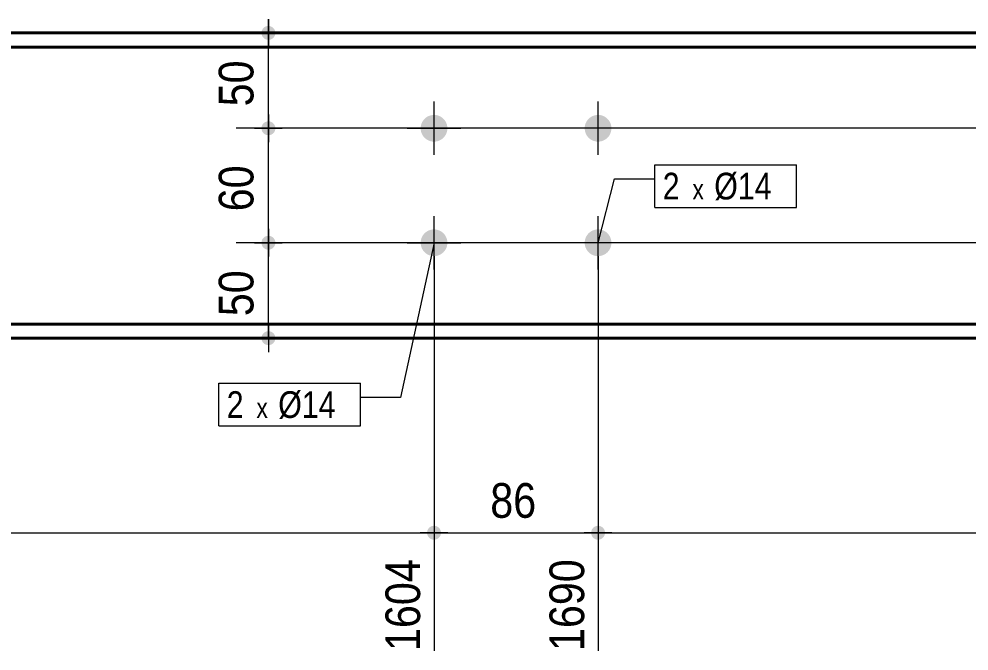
# Model space of a CAD drawing. Header units: millimetres. Extents: x 2 to 287, y 5 to 195.
# Drawn here: x 144.7 to 215.8, y 95.1 to 142.5 of the extents above; entities that cross this region are included whole.
import ezdxf

# ---------------------------------------------------------------- set-up
doc = ezdxf.new("R2010")
doc.units = ezdxf.units.MM
for name, color, linetype, lineweight in [('Boulon', 7, 'Continuous', 0), ('Cotation', 7, 'Continuous', 0), ('Désignation boulon', 3, 'Continuous', 0), ('Piece', 2, 'Continuous', 0)]:
    doc.layers.add(name, color=color, linetype=linetype, lineweight=lineweight)
doc.styles.add('ARIAL', font='ARIAL.TTF')
doc.styles.add('COMIC_SANS_MS', font='COMIC.TTF')

# ---------------------------------------------------------------- blocks, each defined once
blk = doc.blocks.new('*A3')
at = {"layer": 'Boulon'}
for points in [[(176.78, 134.263), (176.78, 134.239), (176.778, 134.214), (176.776, 134.19), (176.773, 134.165), (176.77, 134.141), (176.766, 134.117), (176.762, 134.093), (176.756, 134.069), (176.751, 134.045), (176.745, 134.021), (176.738, 133.998), (176.73, 133.974), (176.722, 133.951), (176.714, 133.928), (176.705, 133.905), (176.695, 133.883), (176.685, 133.86), (176.674, 133.838), (176.663, 133.817), (176.651, 133.795), (176.639, 133.774), (176.626, 133.753), (176.612, 133.732), (176.598, 133.712), (176.584, 133.692), (176.569, 133.673), (176.554, 133.654), (176.538, 133.635), (176.522, 133.616), (176.505, 133.598), (176.488, 133.581), (176.47, 133.564), (176.452, 133.547), (176.434, 133.531), (176.415, 133.515), (176.396, 133.5), (176.376, 133.485), (176.357, 133.47), (176.336, 133.456), (176.316, 133.443), (176.295, 133.43), (176.274, 133.418), (176.252, 133.406), (176.23, 133.395), (176.208, 133.384), (176.186, 133.374), (176.163, 133.364), (176.141, 133.355), (176.118, 133.346), (176.094, 133.338), (176.071, 133.331), (176.048, 133.324), (176.024, 133.318), (176, 133.312), (175.976, 133.307), (175.952, 133.303), (175.928, 133.299), (175.903, 133.295), (175.879, 133.293), (175.854, 133.291), (175.83, 133.289), (175.805, 133.288), (175.781, 133.288), (175.756, 133.288), (175.732, 133.289), (175.707, 133.291), (175.683, 133.293), (175.658, 133.295), (175.634, 133.299), (175.61, 133.303), (175.586, 133.307), (175.562, 133.312), (175.538, 133.318), (175.514, 133.324), (175.491, 133.331), (175.467, 133.338), (175.444, 133.346), (175.421, 133.355), (175.398, 133.364), (175.376, 133.374), (175.353, 133.384), (175.331, 133.395), (175.309, 133.406), (175.288, 133.418), (175.267, 133.43), (175.246, 133.443), (175.225, 133.456), (175.205, 133.47), (175.185, 133.485), (175.166, 133.5), (175.146, 133.515), (175.128, 133.531), (175.109, 133.547), (175.091, 133.564), (175.074, 133.581), (175.057, 133.598), (175.04, 133.616), (175.024, 133.635), (175.008, 133.654), (174.992, 133.673), (174.978, 133.692), (174.963, 133.712), (174.949, 133.732), (174.936, 133.753), (174.923, 133.774), (174.911, 133.795), (174.899, 133.817), (174.888, 133.838), (174.877, 133.86), (174.867, 133.883), (174.857, 133.905), (174.848, 133.928), (174.839, 133.951), (174.831, 133.974), (174.824, 133.998), (174.817, 134.021), (174.811, 134.045), (174.805, 134.069), (174.8, 134.093), (174.796, 134.117), (174.792, 134.141), (174.788, 134.165), (174.786, 134.19), (174.784, 134.214), (174.782, 134.239), (174.781, 134.263), (174.781, 134.288), (174.781, 134.312), (174.782, 134.337), (174.784, 134.361), (174.786, 134.386), (174.788, 134.41), (174.792, 134.435), (174.796, 134.459), (174.8, 134.483), (174.805, 134.507), (174.811, 134.531), (174.817, 134.555), (174.824, 134.578), (174.831, 134.602), (174.839, 134.625), (174.848, 134.648), (174.857, 134.671), (174.867, 134.693), (174.877, 134.715), (174.888, 134.738), (174.899, 134.759), (174.911, 134.781), (174.923, 134.802), (174.936, 134.823), (174.949, 134.843), (174.963, 134.864), (174.978, 134.884), (174.992, 134.903), (175.008, 134.922), (175.024, 134.941), (175.04, 134.959), (175.057, 134.977), (175.074, 134.995), (175.091, 135.012), (175.109, 135.029), (175.128, 135.045), (175.146, 135.061), (175.166, 135.076), (175.185, 135.091), (175.205, 135.105), (175.225, 135.119), (175.246, 135.133), (175.267, 135.146), (175.288, 135.158), (175.309, 135.17), (175.331, 135.181), (175.353, 135.192), (175.376, 135.202), (175.398, 135.212), (175.421, 135.221), (175.444, 135.229), (175.467, 135.237), (175.491, 135.245), (175.514, 135.252), (175.538, 135.258), (175.562, 135.264), (175.586, 135.269), (175.61, 135.273), (175.634, 135.277), (175.658, 135.28), (175.683, 135.283), (175.707, 135.285), (175.732, 135.287), (175.756, 135.288), (175.781, 135.288), (175.805, 135.288), (175.83, 135.287), (175.854, 135.285), (175.879, 135.283), (175.903, 135.28), (175.928, 135.277), (175.952, 135.273), (175.976, 135.269), (176, 135.264), (176.024, 135.258), (176.048, 135.252), (176.071, 135.245), (176.094, 135.237), (176.118, 135.229), (176.141, 135.221), (176.163, 135.212), (176.186, 135.202), (176.208, 135.192), (176.23, 135.181), (176.252, 135.17), (176.274, 135.158), (176.295, 135.146), (176.316, 135.133), (176.336, 135.119), (176.357, 135.105), (176.376, 135.091), (176.396, 135.076), (176.415, 135.061), (176.434, 135.045), (176.452, 135.029), (176.47, 135.012), (176.488, 134.995), (176.505, 134.977), (176.522, 134.959), (176.538, 134.941), (176.554, 134.922), (176.569, 134.903), (176.584, 134.884), (176.598, 134.864), (176.612, 134.843), (176.626, 134.823), (176.639, 134.802), (176.651, 134.781), (176.663, 134.759), (176.674, 134.738), (176.685, 134.715), (176.695, 134.693), (176.705, 134.671), (176.714, 134.648), (176.722, 134.625), (176.73, 134.602), (176.738, 134.578), (176.745, 134.555), (176.751, 134.531), (176.756, 134.507), (176.762, 134.483), (176.766, 134.459), (176.77, 134.435), (176.773, 134.41), (176.776, 134.386), (176.778, 134.361), (176.78, 134.337), (176.78, 134.312), (176.781, 134.288)], [(176.78, 125.692), (176.78, 125.667), (176.778, 125.643), (176.776, 125.618), (176.773, 125.594), (176.77, 125.57), (176.766, 125.546), (176.762, 125.521), (176.756, 125.497), (176.751, 125.473), (176.745, 125.45), (176.738, 125.426), (176.73, 125.403), (176.722, 125.38), (176.714, 125.357), (176.705, 125.334), (176.695, 125.311), (176.685, 125.289), (176.674, 125.267), (176.663, 125.245), (176.651, 125.224), (176.639, 125.202), (176.626, 125.181), (176.612, 125.161), (176.598, 125.141), (176.584, 125.121), (176.569, 125.101), (176.554, 125.082), (176.538, 125.063), (176.522, 125.045), (176.505, 125.027), (176.488, 125.009), (176.47, 124.992), (176.452, 124.976), (176.434, 124.959), (176.415, 124.943), (176.396, 124.928), (176.376, 124.913), (176.357, 124.899), (176.336, 124.885), (176.316, 124.872), (176.295, 124.859), (176.274, 124.846), (176.252, 124.835), (176.23, 124.823), (176.208, 124.812), (176.186, 124.802), (176.163, 124.793), (176.141, 124.783), (176.118, 124.775), (176.094, 124.767), (176.071, 124.76), (176.048, 124.753), (176.024, 124.746), (176, 124.741), (175.976, 124.736), (175.952, 124.731), (175.928, 124.727), (175.903, 124.724), (175.879, 124.721), (175.854, 124.719), (175.83, 124.718), (175.805, 124.717), (175.781, 124.716), (175.756, 124.717), (175.732, 124.718), (175.707, 124.719), (175.683, 124.721), (175.658, 124.724), (175.634, 124.727), (175.61, 124.731), (175.586, 124.736), (175.562, 124.741), (175.538, 124.746), (175.514, 124.753), (175.491, 124.76), (175.467, 124.767), (175.444, 124.775), (175.421, 124.783), (175.398, 124.793), (175.376, 124.802), (175.353, 124.812), (175.331, 124.823), (175.309, 124.835), (175.288, 124.846), (175.267, 124.859), (175.246, 124.872), (175.225, 124.885), (175.205, 124.899), (175.185, 124.913), (175.166, 124.928), (175.146, 124.943), (175.128, 124.959), (175.109, 124.976), (175.091, 124.992), (175.074, 125.009), (175.057, 125.027), (175.04, 125.045), (175.024, 125.063), (175.008, 125.082), (174.992, 125.101), (174.978, 125.121), (174.963, 125.141), (174.949, 125.161), (174.936, 125.181), (174.923, 125.202), (174.911, 125.224), (174.899, 125.245), (174.888, 125.267), (174.877, 125.289), (174.867, 125.311), (174.857, 125.334), (174.848, 125.357), (174.839, 125.38), (174.831, 125.403), (174.824, 125.426), (174.817, 125.45), (174.811, 125.473), (174.805, 125.497), (174.8, 125.521), (174.796, 125.546), (174.792, 125.57), (174.788, 125.594), (174.786, 125.618), (174.784, 125.643), (174.782, 125.667), (174.781, 125.692), (174.781, 125.716), (174.781, 125.741), (174.782, 125.766), (174.784, 125.79), (174.786, 125.814), (174.788, 125.839), (174.792, 125.863), (174.796, 125.887), (174.8, 125.912), (174.805, 125.936), (174.811, 125.959), (174.817, 125.983), (174.824, 126.007), (174.831, 126.03), (174.839, 126.053), (174.848, 126.076), (174.857, 126.099), (174.867, 126.122), (174.877, 126.144), (174.888, 126.166), (174.899, 126.188), (174.911, 126.209), (174.923, 126.231), (174.936, 126.251), (174.949, 126.272), (174.963, 126.292), (174.978, 126.312), (174.992, 126.332), (175.008, 126.351), (175.024, 126.37), (175.04, 126.388), (175.057, 126.406), (175.074, 126.424), (175.091, 126.441), (175.109, 126.457), (175.128, 126.474), (175.146, 126.489), (175.166, 126.505), (175.185, 126.52), (175.205, 126.534), (175.225, 126.548), (175.246, 126.561), (175.267, 126.574), (175.288, 126.587), (175.309, 126.598), (175.331, 126.61), (175.353, 126.62), (175.376, 126.631), (175.398, 126.64), (175.421, 126.649), (175.444, 126.658), (175.467, 126.666), (175.491, 126.673), (175.514, 126.68), (175.538, 126.687), (175.562, 126.692), (175.586, 126.697), (175.61, 126.702), (175.634, 126.706), (175.658, 126.709), (175.683, 126.712), (175.707, 126.714), (175.732, 126.715), (175.756, 126.716), (175.781, 126.716), (175.805, 126.716), (175.83, 126.715), (175.854, 126.714), (175.879, 126.712), (175.903, 126.709), (175.928, 126.706), (175.952, 126.702), (175.976, 126.697), (176, 126.692), (176.024, 126.687), (176.048, 126.68), (176.071, 126.673), (176.094, 126.666), (176.118, 126.658), (176.141, 126.649), (176.163, 126.64), (176.186, 126.631), (176.208, 126.62), (176.23, 126.61), (176.252, 126.598), (176.274, 126.587), (176.295, 126.574), (176.316, 126.561), (176.336, 126.548), (176.357, 126.534), (176.376, 126.52), (176.396, 126.505), (176.415, 126.489), (176.434, 126.474), (176.452, 126.457), (176.47, 126.441), (176.488, 126.424), (176.505, 126.406), (176.522, 126.388), (176.538, 126.37), (176.554, 126.351), (176.569, 126.332), (176.584, 126.312), (176.598, 126.292), (176.612, 126.272), (176.626, 126.251), (176.639, 126.231), (176.651, 126.209), (176.663, 126.188), (176.674, 126.166), (176.685, 126.144), (176.695, 126.122), (176.705, 126.099), (176.714, 126.076), (176.722, 126.053), (176.73, 126.03), (176.738, 126.007), (176.745, 125.983), (176.751, 125.959), (176.756, 125.936), (176.762, 125.912), (176.766, 125.887), (176.77, 125.863), (176.773, 125.839), (176.776, 125.814), (176.778, 125.79), (176.78, 125.766), (176.78, 125.741), (176.781, 125.716)]]:
    blk.add_hatch(color=256, dxfattribs=at).paths.add_polyline_path(points, flags=17)
at = {"layer": 'Boulon', "linetype": 'Continuous', "lineweight": 0}
for p, q in [((175.781, 132.288), (175.781, 136.288)), ((173.781, 134.288), (177.781, 134.288)), ((175.781, 123.716), (175.781, 127.716)), ((173.781, 125.716), (177.781, 125.716))]:
    blk.add_line(p, q, dxfattribs=at)
blk = doc.blocks.new('*A4')
at = {"layer": 'Boulon'}
for points in [[(189.066, 134.263), (189.065, 134.239), (189.064, 134.214), (189.062, 134.19), (189.059, 134.165), (189.056, 134.141), (189.052, 134.117), (189.047, 134.093), (189.042, 134.069), (189.037, 134.045), (189.03, 134.021), (189.023, 133.998), (189.016, 133.974), (189.008, 133.951), (189, 133.928), (188.99, 133.905), (188.981, 133.883), (188.97, 133.86), (188.96, 133.838), (188.948, 133.817), (188.937, 133.795), (188.924, 133.774), (188.911, 133.753), (188.898, 133.732), (188.884, 133.712), (188.87, 133.692), (188.855, 133.673), (188.84, 133.654), (188.824, 133.635), (188.807, 133.616), (188.791, 133.598), (188.774, 133.581), (188.756, 133.564), (188.738, 133.547), (188.72, 133.531), (188.701, 133.515), (188.682, 133.5), (188.662, 133.485), (188.642, 133.47), (188.622, 133.456), (188.602, 133.443), (188.581, 133.43), (188.559, 133.418), (188.538, 133.406), (188.516, 133.395), (188.494, 133.384), (188.472, 133.374), (188.449, 133.364), (188.426, 133.355), (188.403, 133.346), (188.38, 133.338), (188.357, 133.331), (188.333, 133.324), (188.309, 133.318), (188.286, 133.312), (188.262, 133.307), (188.237, 133.303), (188.213, 133.299), (188.189, 133.295), (188.165, 133.293), (188.14, 133.291), (188.116, 133.289), (188.091, 133.288), (188.067, 133.288), (188.042, 133.288), (188.017, 133.289), (187.993, 133.291), (187.968, 133.293), (187.944, 133.295), (187.92, 133.299), (187.896, 133.303), (187.871, 133.307), (187.847, 133.312), (187.824, 133.318), (187.8, 133.324), (187.776, 133.331), (187.753, 133.338), (187.73, 133.346), (187.707, 133.355), (187.684, 133.364), (187.661, 133.374), (187.639, 133.384), (187.617, 133.395), (187.595, 133.406), (187.574, 133.418), (187.552, 133.43), (187.532, 133.443), (187.511, 133.456), (187.491, 133.47), (187.471, 133.485), (187.451, 133.5), (187.432, 133.515), (187.413, 133.531), (187.395, 133.547), (187.377, 133.564), (187.359, 133.581), (187.342, 133.598), (187.326, 133.616), (187.309, 133.635), (187.293, 133.654), (187.278, 133.673), (187.263, 133.692), (187.249, 133.712), (187.235, 133.732), (187.222, 133.753), (187.209, 133.774), (187.196, 133.795), (187.185, 133.817), (187.173, 133.838), (187.163, 133.86), (187.152, 133.883), (187.143, 133.905), (187.134, 133.928), (187.125, 133.951), (187.117, 133.974), (187.11, 133.998), (187.103, 134.021), (187.096, 134.045), (187.091, 134.069), (187.086, 134.093), (187.081, 134.117), (187.077, 134.141), (187.074, 134.165), (187.071, 134.19), (187.069, 134.214), (187.068, 134.239), (187.067, 134.263), (187.067, 134.288), (187.067, 134.312), (187.068, 134.337), (187.069, 134.361), (187.071, 134.386), (187.074, 134.41), (187.077, 134.435), (187.081, 134.459), (187.086, 134.483), (187.091, 134.507), (187.096, 134.531), (187.103, 134.555), (187.11, 134.578), (187.117, 134.602), (187.125, 134.625), (187.134, 134.648), (187.143, 134.671), (187.152, 134.693), (187.163, 134.715), (187.173, 134.738), (187.185, 134.759), (187.196, 134.781), (187.209, 134.802), (187.222, 134.823), (187.235, 134.843), (187.249, 134.864), (187.263, 134.884), (187.278, 134.903), (187.293, 134.922), (187.309, 134.941), (187.326, 134.959), (187.342, 134.977), (187.359, 134.995), (187.377, 135.012), (187.395, 135.029), (187.413, 135.045), (187.432, 135.061), (187.451, 135.076), (187.471, 135.091), (187.491, 135.105), (187.511, 135.119), (187.532, 135.133), (187.552, 135.146), (187.574, 135.158), (187.595, 135.17), (187.617, 135.181), (187.639, 135.192), (187.661, 135.202), (187.684, 135.212), (187.707, 135.221), (187.73, 135.229), (187.753, 135.237), (187.776, 135.245), (187.8, 135.252), (187.824, 135.258), (187.847, 135.264), (187.871, 135.269), (187.896, 135.273), (187.92, 135.277), (187.944, 135.28), (187.968, 135.283), (187.993, 135.285), (188.017, 135.287), (188.042, 135.288), (188.067, 135.288), (188.091, 135.288), (188.116, 135.287), (188.14, 135.285), (188.165, 135.283), (188.189, 135.28), (188.213, 135.277), (188.237, 135.273), (188.262, 135.269), (188.286, 135.264), (188.309, 135.258), (188.333, 135.252), (188.357, 135.245), (188.38, 135.237), (188.403, 135.229), (188.426, 135.221), (188.449, 135.212), (188.472, 135.202), (188.494, 135.192), (188.516, 135.181), (188.538, 135.17), (188.559, 135.158), (188.581, 135.146), (188.602, 135.133), (188.622, 135.119), (188.642, 135.105), (188.662, 135.091), (188.682, 135.076), (188.701, 135.061), (188.72, 135.045), (188.738, 135.029), (188.756, 135.012), (188.774, 134.995), (188.791, 134.977), (188.807, 134.959), (188.824, 134.941), (188.84, 134.922), (188.855, 134.903), (188.87, 134.884), (188.884, 134.864), (188.898, 134.843), (188.911, 134.823), (188.924, 134.802), (188.937, 134.781), (188.948, 134.759), (188.96, 134.738), (188.97, 134.715), (188.981, 134.693), (188.99, 134.671), (189, 134.648), (189.008, 134.625), (189.016, 134.602), (189.023, 134.578), (189.03, 134.555), (189.037, 134.531), (189.042, 134.507), (189.047, 134.483), (189.052, 134.459), (189.056, 134.435), (189.059, 134.41), (189.062, 134.386), (189.064, 134.361), (189.065, 134.337), (189.066, 134.312), (189.067, 134.288)], [(189.066, 125.692), (189.065, 125.667), (189.064, 125.643), (189.062, 125.618), (189.059, 125.594), (189.056, 125.57), (189.052, 125.546), (189.047, 125.521), (189.042, 125.497), (189.037, 125.473), (189.03, 125.45), (189.023, 125.426), (189.016, 125.403), (189.008, 125.38), (189, 125.357), (188.99, 125.334), (188.981, 125.311), (188.97, 125.289), (188.96, 125.267), (188.948, 125.245), (188.937, 125.224), (188.924, 125.202), (188.911, 125.181), (188.898, 125.161), (188.884, 125.141), (188.87, 125.121), (188.855, 125.101), (188.84, 125.082), (188.824, 125.063), (188.807, 125.045), (188.791, 125.027), (188.774, 125.009), (188.756, 124.992), (188.738, 124.976), (188.72, 124.959), (188.701, 124.943), (188.682, 124.928), (188.662, 124.913), (188.642, 124.899), (188.622, 124.885), (188.602, 124.872), (188.581, 124.859), (188.559, 124.846), (188.538, 124.835), (188.516, 124.823), (188.494, 124.812), (188.472, 124.802), (188.449, 124.793), (188.426, 124.783), (188.403, 124.775), (188.38, 124.767), (188.357, 124.76), (188.333, 124.753), (188.309, 124.746), (188.286, 124.741), (188.262, 124.736), (188.237, 124.731), (188.213, 124.727), (188.189, 124.724), (188.165, 124.721), (188.14, 124.719), (188.116, 124.718), (188.091, 124.717), (188.067, 124.716), (188.042, 124.717), (188.017, 124.718), (187.993, 124.719), (187.968, 124.721), (187.944, 124.724), (187.92, 124.727), (187.896, 124.731), (187.871, 124.736), (187.847, 124.741), (187.824, 124.746), (187.8, 124.753), (187.776, 124.76), (187.753, 124.767), (187.73, 124.775), (187.707, 124.783), (187.684, 124.793), (187.661, 124.802), (187.639, 124.812), (187.617, 124.823), (187.595, 124.835), (187.574, 124.846), (187.552, 124.859), (187.532, 124.872), (187.511, 124.885), (187.491, 124.899), (187.471, 124.913), (187.451, 124.928), (187.432, 124.943), (187.413, 124.959), (187.395, 124.976), (187.377, 124.992), (187.359, 125.009), (187.342, 125.027), (187.326, 125.045), (187.309, 125.063), (187.293, 125.082), (187.278, 125.101), (187.263, 125.121), (187.249, 125.141), (187.235, 125.161), (187.222, 125.181), (187.209, 125.202), (187.196, 125.224), (187.185, 125.245), (187.173, 125.267), (187.163, 125.289), (187.152, 125.311), (187.143, 125.334), (187.134, 125.357), (187.125, 125.38), (187.117, 125.403), (187.11, 125.426), (187.103, 125.45), (187.096, 125.473), (187.091, 125.497), (187.086, 125.521), (187.081, 125.546), (187.077, 125.57), (187.074, 125.594), (187.071, 125.618), (187.069, 125.643), (187.068, 125.667), (187.067, 125.692), (187.067, 125.716), (187.067, 125.741), (187.068, 125.766), (187.069, 125.79), (187.071, 125.814), (187.074, 125.839), (187.077, 125.863), (187.081, 125.887), (187.086, 125.912), (187.091, 125.936), (187.096, 125.959), (187.103, 125.983), (187.11, 126.007), (187.117, 126.03), (187.125, 126.053), (187.134, 126.076), (187.143, 126.099), (187.152, 126.122), (187.163, 126.144), (187.173, 126.166), (187.185, 126.188), (187.196, 126.209), (187.209, 126.231), (187.222, 126.251), (187.235, 126.272), (187.249, 126.292), (187.263, 126.312), (187.278, 126.332), (187.293, 126.351), (187.309, 126.37), (187.326, 126.388), (187.342, 126.406), (187.359, 126.424), (187.377, 126.441), (187.395, 126.457), (187.413, 126.474), (187.432, 126.489), (187.451, 126.505), (187.471, 126.52), (187.491, 126.534), (187.511, 126.548), (187.532, 126.561), (187.552, 126.574), (187.574, 126.587), (187.595, 126.598), (187.617, 126.61), (187.639, 126.62), (187.661, 126.631), (187.684, 126.64), (187.707, 126.649), (187.73, 126.658), (187.753, 126.666), (187.776, 126.673), (187.8, 126.68), (187.824, 126.687), (187.847, 126.692), (187.871, 126.697), (187.896, 126.702), (187.92, 126.706), (187.944, 126.709), (187.968, 126.712), (187.993, 126.714), (188.017, 126.715), (188.042, 126.716), (188.067, 126.716), (188.091, 126.716), (188.116, 126.715), (188.14, 126.714), (188.165, 126.712), (188.189, 126.709), (188.213, 126.706), (188.237, 126.702), (188.262, 126.697), (188.286, 126.692), (188.309, 126.687), (188.333, 126.68), (188.357, 126.673), (188.38, 126.666), (188.403, 126.658), (188.426, 126.649), (188.449, 126.64), (188.472, 126.631), (188.494, 126.62), (188.516, 126.61), (188.538, 126.598), (188.559, 126.587), (188.581, 126.574), (188.602, 126.561), (188.622, 126.548), (188.642, 126.534), (188.662, 126.52), (188.682, 126.505), (188.701, 126.489), (188.72, 126.474), (188.738, 126.457), (188.756, 126.441), (188.774, 126.424), (188.791, 126.406), (188.807, 126.388), (188.824, 126.37), (188.84, 126.351), (188.855, 126.332), (188.87, 126.312), (188.884, 126.292), (188.898, 126.272), (188.911, 126.251), (188.924, 126.231), (188.937, 126.209), (188.948, 126.188), (188.96, 126.166), (188.97, 126.144), (188.981, 126.122), (188.99, 126.099), (189, 126.076), (189.008, 126.053), (189.016, 126.03), (189.023, 126.007), (189.03, 125.983), (189.037, 125.959), (189.042, 125.936), (189.047, 125.912), (189.052, 125.887), (189.056, 125.863), (189.059, 125.839), (189.062, 125.814), (189.064, 125.79), (189.065, 125.766), (189.066, 125.741), (189.067, 125.716)]]:
    blk.add_hatch(color=256, dxfattribs=at).paths.add_polyline_path(points, flags=17)
at = {"layer": 'Boulon', "linetype": 'Continuous', "lineweight": 0}
for p, q in [((188.067, 132.288), (188.067, 136.288)), ((190.067, 134.288), (186.067, 134.288)), ((188.067, 123.716), (188.067, 127.716)), ((190.067, 125.716), (186.067, 125.716))]:
    blk.add_line(p, q, dxfattribs=at)
blk = doc.blocks.new('*A7')
at = {"layer": 'Piece', "color": 2, "linetype": 'Continuous', "lineweight": 40}
for p, q in [((246.026528, 141.430761), (139.927986, 141.430761)), ((246.026528, 140.373618), (139.927986, 140.373618)), ((139.927986, 119.630761), (256.741689, 119.630761)), ((256.741689, 118.573618), (139.927986, 118.573618))]:
    blk.add_line(p, q, dxfattribs=at)
blk = doc.blocks.new('*A16')
at = {"layer": 'Cotation'}
for points in [[(103.95, 103.483), (103.924, 103.485), (103.899, 103.488), (103.874, 103.492), (103.849, 103.498), (103.824, 103.505), (103.8, 103.513), (103.776, 103.522), (103.753, 103.532), (103.73, 103.544), (103.708, 103.556), (103.686, 103.57), (103.665, 103.585), (103.645, 103.6), (103.626, 103.617), (103.607, 103.634), (103.59, 103.653), (103.573, 103.672), (103.558, 103.692), (103.543, 103.713), (103.529, 103.735), (103.517, 103.757), (103.505, 103.78), (103.495, 103.803), (103.486, 103.827), (103.478, 103.851), (103.471, 103.876), (103.465, 103.901), (103.461, 103.926), (103.458, 103.951), (103.456, 103.977), (103.455, 104.002), (103.456, 104.028), (103.458, 104.053), (103.461, 104.078), (103.465, 104.104), (103.471, 104.129), (103.478, 104.153), (103.486, 104.177), (103.495, 104.201), (103.505, 104.225), (103.517, 104.247), (103.529, 104.27), (103.543, 104.291), (103.558, 104.312), (103.573, 104.332), (103.59, 104.351), (103.607, 104.37), (103.626, 104.387), (103.645, 104.404), (103.665, 104.42), (103.686, 104.435), (103.708, 104.448), (103.73, 104.461), (103.753, 104.472), (103.776, 104.483), (103.8, 104.492), (103.824, 104.5), (103.849, 104.507), (103.874, 104.512), (103.899, 104.517), (103.924, 104.52), (103.95, 104.522), (103.975, 104.522), (104.001, 104.522), (104.026, 104.52), (104.051, 104.517), (104.077, 104.512), (104.102, 104.507), (104.126, 104.5), (104.15, 104.492), (104.174, 104.483), (104.198, 104.472), (104.22, 104.461), (104.243, 104.448), (104.264, 104.435), (104.285, 104.42), (104.305, 104.404), (104.324, 104.387), (104.343, 104.37), (104.36, 104.351), (104.377, 104.332), (104.393, 104.312), (104.408, 104.291), (104.421, 104.27), (104.434, 104.247), (104.445, 104.225), (104.456, 104.201), (104.465, 104.177), (104.473, 104.153), (104.48, 104.129), (104.485, 104.104), (104.49, 104.078), (104.493, 104.053), (104.495, 104.028), (104.495, 104.002), (104.495, 103.977), (104.493, 103.951), (104.49, 103.926), (104.485, 103.901), (104.48, 103.876), (104.473, 103.851), (104.465, 103.827), (104.456, 103.803), (104.445, 103.78), (104.434, 103.757), (104.421, 103.735), (104.408, 103.713), (104.393, 103.692), (104.377, 103.672), (104.36, 103.653), (104.343, 103.634), (104.324, 103.617), (104.305, 103.6), (104.285, 103.585), (104.264, 103.57), (104.243, 103.556), (104.22, 103.544), (104.198, 103.532), (104.174, 103.522), (104.15, 103.513), (104.126, 103.505), (104.102, 103.498), (104.077, 103.492), (104.051, 103.488), (104.026, 103.485), (104.001, 103.483), (103.975, 103.482)], [(175.755, 103.483), (175.73, 103.485), (175.704, 103.488), (175.679, 103.492), (175.654, 103.498), (175.63, 103.505), (175.606, 103.513), (175.582, 103.522), (175.558, 103.532), (175.536, 103.544), (175.513, 103.556), (175.492, 103.57), (175.471, 103.585), (175.451, 103.6), (175.432, 103.617), (175.413, 103.634), (175.395, 103.653), (175.379, 103.672), (175.363, 103.692), (175.348, 103.713), (175.335, 103.735), (175.322, 103.757), (175.311, 103.78), (175.3, 103.803), (175.291, 103.827), (175.283, 103.851), (175.276, 103.876), (175.271, 103.901), (175.266, 103.926), (175.263, 103.951), (175.261, 103.977), (175.261, 104.002), (175.261, 104.028), (175.263, 104.053), (175.266, 104.078), (175.271, 104.104), (175.276, 104.129), (175.283, 104.153), (175.291, 104.177), (175.3, 104.201), (175.311, 104.225), (175.322, 104.247), (175.335, 104.27), (175.348, 104.291), (175.363, 104.312), (175.379, 104.332), (175.395, 104.351), (175.413, 104.37), (175.432, 104.387), (175.451, 104.404), (175.471, 104.42), (175.492, 104.435), (175.513, 104.448), (175.536, 104.461), (175.558, 104.472), (175.582, 104.483), (175.606, 104.492), (175.63, 104.5), (175.654, 104.507), (175.679, 104.512), (175.704, 104.517), (175.73, 104.52), (175.755, 104.522), (175.781, 104.522), (175.806, 104.522), (175.832, 104.52), (175.857, 104.517), (175.882, 104.512), (175.907, 104.507), (175.932, 104.5), (175.956, 104.492), (175.98, 104.483), (176.003, 104.472), (176.026, 104.461), (176.048, 104.448), (176.07, 104.435), (176.091, 104.42), (176.111, 104.404), (176.13, 104.387), (176.148, 104.37), (176.166, 104.351), (176.183, 104.332), (176.198, 104.312), (176.213, 104.291), (176.227, 104.27), (176.239, 104.247), (176.251, 104.225), (176.261, 104.201), (176.27, 104.177), (176.278, 104.153), (176.285, 104.129), (176.291, 104.104), (176.295, 104.078), (176.298, 104.053), (176.3, 104.028), (176.301, 104.002), (176.3, 103.977), (176.298, 103.951), (176.295, 103.926), (176.291, 103.901), (176.285, 103.876), (176.278, 103.851), (176.27, 103.827), (176.261, 103.803), (176.251, 103.78), (176.239, 103.757), (176.227, 103.735), (176.213, 103.713), (176.198, 103.692), (176.183, 103.672), (176.166, 103.653), (176.148, 103.634), (176.13, 103.617), (176.111, 103.6), (176.091, 103.585), (176.07, 103.57), (176.048, 103.556), (176.026, 103.544), (176.003, 103.532), (175.98, 103.522), (175.956, 103.513), (175.932, 103.505), (175.907, 103.498), (175.882, 103.492), (175.857, 103.488), (175.832, 103.485), (175.806, 103.483), (175.781, 103.482)]]:
    blk.add_hatch(color=256, dxfattribs=at).paths.add_polyline_path(points, flags=17)
at = {"layer": 'Cotation', "linetype": 'Continuous', "lineweight": 0}
for p, q in [((103.975, 124.716), (103.975, 97.077)), ((175.781, 124.716), (175.781, 95.149)), ((103.975, 105.042), (103.975, 102.962)), ((175.781, 105.042), (175.781, 102.962)), ((105.015, 104.002), (102.935, 104.002)), ((103.975, 104.002), (102.935, 104.002)), ((103.975, 104.002), (175.781, 104.002)), ((176.821, 104.002), (174.741, 104.002)), ((175.781, 104.002), (176.821, 104.002))]:
    blk.add_line(p, q, dxfattribs=at)
at = {"layer": 'Cotation'}
for p in [(103.975, 104.002), (175.781, 104.002)]:
    blk.add_point(p, dxfattribs=at)
at = {"layer": 'Cotation', "style": 'ARIAL', "width": 0.85}
blk.add_text('1124', height=2.6, dxfattribs=at).set_placement((136.021, 105.122))
blk.add_text('1604', height=2.6, rotation=90.00021, dxfattribs=at).set_placement((174.741, 95.149))
blk = doc.blocks.new('*A17')
at = {"layer": 'Cotation'}
for points in [[(175.755, 103.483), (175.73, 103.485), (175.704, 103.488), (175.679, 103.492), (175.654, 103.498), (175.63, 103.505), (175.606, 103.513), (175.582, 103.522), (175.558, 103.532), (175.536, 103.544), (175.513, 103.556), (175.492, 103.57), (175.471, 103.585), (175.451, 103.6), (175.432, 103.617), (175.413, 103.634), (175.395, 103.653), (175.379, 103.672), (175.363, 103.692), (175.348, 103.713), (175.335, 103.735), (175.322, 103.757), (175.311, 103.78), (175.3, 103.803), (175.291, 103.827), (175.283, 103.851), (175.276, 103.876), (175.271, 103.901), (175.266, 103.926), (175.263, 103.951), (175.261, 103.977), (175.261, 104.002), (175.261, 104.028), (175.263, 104.053), (175.266, 104.078), (175.271, 104.104), (175.276, 104.129), (175.283, 104.153), (175.291, 104.177), (175.3, 104.201), (175.311, 104.225), (175.322, 104.247), (175.335, 104.27), (175.348, 104.291), (175.363, 104.312), (175.379, 104.332), (175.395, 104.351), (175.413, 104.37), (175.432, 104.387), (175.451, 104.404), (175.471, 104.42), (175.492, 104.435), (175.513, 104.448), (175.536, 104.461), (175.558, 104.472), (175.582, 104.483), (175.606, 104.492), (175.63, 104.5), (175.654, 104.507), (175.679, 104.512), (175.704, 104.517), (175.73, 104.52), (175.755, 104.522), (175.781, 104.522), (175.806, 104.522), (175.832, 104.52), (175.857, 104.517), (175.882, 104.512), (175.907, 104.507), (175.932, 104.5), (175.956, 104.492), (175.98, 104.483), (176.003, 104.472), (176.026, 104.461), (176.048, 104.448), (176.07, 104.435), (176.091, 104.42), (176.111, 104.404), (176.13, 104.387), (176.148, 104.37), (176.166, 104.351), (176.183, 104.332), (176.198, 104.312), (176.213, 104.291), (176.227, 104.27), (176.239, 104.247), (176.251, 104.225), (176.261, 104.201), (176.27, 104.177), (176.278, 104.153), (176.285, 104.129), (176.291, 104.104), (176.295, 104.078), (176.298, 104.053), (176.3, 104.028), (176.301, 104.002), (176.3, 103.977), (176.298, 103.951), (176.295, 103.926), (176.291, 103.901), (176.285, 103.876), (176.278, 103.851), (176.27, 103.827), (176.261, 103.803), (176.251, 103.78), (176.239, 103.757), (176.227, 103.735), (176.213, 103.713), (176.198, 103.692), (176.183, 103.672), (176.166, 103.653), (176.148, 103.634), (176.13, 103.617), (176.111, 103.6), (176.091, 103.585), (176.07, 103.57), (176.048, 103.556), (176.026, 103.544), (176.003, 103.532), (175.98, 103.522), (175.956, 103.513), (175.932, 103.505), (175.907, 103.498), (175.882, 103.492), (175.857, 103.488), (175.832, 103.485), (175.806, 103.483), (175.781, 103.482)], [(188.041, 103.483), (188.016, 103.485), (187.99, 103.488), (187.965, 103.492), (187.94, 103.498), (187.916, 103.505), (187.891, 103.513), (187.868, 103.522), (187.844, 103.532), (187.821, 103.544), (187.799, 103.556), (187.778, 103.57), (187.757, 103.585), (187.737, 103.6), (187.717, 103.617), (187.699, 103.634), (187.681, 103.653), (187.665, 103.672), (187.649, 103.692), (187.634, 103.713), (187.62, 103.735), (187.608, 103.757), (187.596, 103.78), (187.586, 103.803), (187.577, 103.827), (187.569, 103.851), (187.562, 103.876), (187.556, 103.901), (187.552, 103.926), (187.549, 103.951), (187.547, 103.977), (187.547, 104.002), (187.547, 104.028), (187.549, 104.053), (187.552, 104.078), (187.556, 104.104), (187.562, 104.129), (187.569, 104.153), (187.577, 104.177), (187.586, 104.201), (187.596, 104.225), (187.608, 104.247), (187.62, 104.27), (187.634, 104.291), (187.649, 104.312), (187.665, 104.332), (187.681, 104.351), (187.699, 104.37), (187.717, 104.387), (187.737, 104.404), (187.757, 104.42), (187.778, 104.435), (187.799, 104.448), (187.821, 104.461), (187.844, 104.472), (187.868, 104.483), (187.891, 104.492), (187.916, 104.5), (187.94, 104.507), (187.965, 104.512), (187.99, 104.517), (188.016, 104.52), (188.041, 104.522), (188.067, 104.522), (188.092, 104.522), (188.117, 104.52), (188.143, 104.517), (188.168, 104.512), (188.193, 104.507), (188.217, 104.5), (188.242, 104.492), (188.266, 104.483), (188.289, 104.472), (188.312, 104.461), (188.334, 104.448), (188.355, 104.435), (188.376, 104.42), (188.396, 104.404), (188.416, 104.387), (188.434, 104.37), (188.452, 104.351), (188.468, 104.332), (188.484, 104.312), (188.499, 104.291), (188.513, 104.27), (188.525, 104.247), (188.537, 104.225), (188.547, 104.201), (188.556, 104.177), (188.564, 104.153), (188.571, 104.129), (188.577, 104.104), (188.581, 104.078), (188.584, 104.053), (188.586, 104.028), (188.587, 104.002), (188.586, 103.977), (188.584, 103.951), (188.581, 103.926), (188.577, 103.901), (188.571, 103.876), (188.564, 103.851), (188.556, 103.827), (188.547, 103.803), (188.537, 103.78), (188.525, 103.757), (188.513, 103.735), (188.499, 103.713), (188.484, 103.692), (188.468, 103.672), (188.452, 103.653), (188.434, 103.634), (188.416, 103.617), (188.396, 103.6), (188.376, 103.585), (188.355, 103.57), (188.334, 103.556), (188.312, 103.544), (188.289, 103.532), (188.266, 103.522), (188.242, 103.513), (188.217, 103.505), (188.193, 103.498), (188.168, 103.492), (188.143, 103.488), (188.117, 103.485), (188.092, 103.483), (188.067, 103.482)]]:
    blk.add_hatch(color=256, dxfattribs=at).paths.add_polyline_path(points, flags=17)
at = {"layer": 'Cotation', "linetype": 'Continuous', "lineweight": 0}
for p, q in [((175.781, 124.716), (175.781, 95.149)), ((188.067, 124.716), (188.067, 95.149)), ((175.781, 105.042), (175.781, 102.962)), ((188.067, 105.042), (188.067, 102.962)), ((176.821, 104.002), (174.741, 104.002)), ((175.781, 104.002), (174.741, 104.002)), ((175.781, 104.002), (188.067, 104.002)), ((189.107, 104.002), (187.027, 104.002)), ((188.067, 104.002), (189.107, 104.002))]:
    blk.add_line(p, q, dxfattribs=at)
at = {"layer": 'Cotation'}
for p in [(175.781, 104.002), (188.067, 104.002)]:
    blk.add_point(p, dxfattribs=at)
at = {"layer": 'Cotation', "style": 'ARIAL', "width": 0.85}
blk.add_text('86', height=2.6, dxfattribs=at).set_placement((179.995, 105.122))
blk.add_text('1690', height=2.6, rotation=90.00021, dxfattribs=at).set_placement((187.027, 95.149))
blk = doc.blocks.new('*A18')
at = {"layer": 'Cotation'}
for points in [[(188.041, 103.483), (188.016, 103.485), (187.99, 103.488), (187.965, 103.492), (187.94, 103.498), (187.916, 103.505), (187.891, 103.513), (187.868, 103.522), (187.844, 103.532), (187.821, 103.544), (187.799, 103.556), (187.778, 103.57), (187.757, 103.585), (187.737, 103.6), (187.717, 103.617), (187.699, 103.634), (187.681, 103.653), (187.665, 103.672), (187.649, 103.692), (187.634, 103.713), (187.62, 103.735), (187.608, 103.757), (187.596, 103.78), (187.586, 103.803), (187.577, 103.827), (187.569, 103.851), (187.562, 103.876), (187.556, 103.901), (187.552, 103.926), (187.549, 103.951), (187.547, 103.977), (187.547, 104.002), (187.547, 104.028), (187.549, 104.053), (187.552, 104.078), (187.556, 104.104), (187.562, 104.129), (187.569, 104.153), (187.577, 104.177), (187.586, 104.201), (187.596, 104.225), (187.608, 104.247), (187.62, 104.27), (187.634, 104.291), (187.649, 104.312), (187.665, 104.332), (187.681, 104.351), (187.699, 104.37), (187.717, 104.387), (187.737, 104.404), (187.757, 104.42), (187.778, 104.435), (187.799, 104.448), (187.821, 104.461), (187.844, 104.472), (187.868, 104.483), (187.891, 104.492), (187.916, 104.5), (187.94, 104.507), (187.965, 104.512), (187.99, 104.517), (188.016, 104.52), (188.041, 104.522), (188.067, 104.522), (188.092, 104.522), (188.117, 104.52), (188.143, 104.517), (188.168, 104.512), (188.193, 104.507), (188.217, 104.5), (188.242, 104.492), (188.266, 104.483), (188.289, 104.472), (188.312, 104.461), (188.334, 104.448), (188.355, 104.435), (188.376, 104.42), (188.396, 104.404), (188.416, 104.387), (188.434, 104.37), (188.452, 104.351), (188.468, 104.332), (188.484, 104.312), (188.499, 104.291), (188.513, 104.27), (188.525, 104.247), (188.537, 104.225), (188.547, 104.201), (188.556, 104.177), (188.564, 104.153), (188.571, 104.129), (188.577, 104.104), (188.581, 104.078), (188.584, 104.053), (188.586, 104.028), (188.587, 104.002), (188.586, 103.977), (188.584, 103.951), (188.581, 103.926), (188.577, 103.901), (188.571, 103.876), (188.564, 103.851), (188.556, 103.827), (188.547, 103.803), (188.537, 103.78), (188.525, 103.757), (188.513, 103.735), (188.499, 103.713), (188.484, 103.692), (188.468, 103.672), (188.452, 103.653), (188.434, 103.634), (188.416, 103.617), (188.396, 103.6), (188.376, 103.585), (188.355, 103.57), (188.334, 103.556), (188.312, 103.544), (188.289, 103.532), (188.266, 103.522), (188.242, 103.513), (188.217, 103.505), (188.193, 103.498), (188.168, 103.492), (188.143, 103.488), (188.117, 103.485), (188.092, 103.483), (188.067, 103.482)], [(252.43, 103.483), (252.404, 103.485), (252.379, 103.488), (252.354, 103.492), (252.329, 103.498), (252.304, 103.505), (252.28, 103.513), (252.256, 103.522), (252.233, 103.532), (252.21, 103.544), (252.188, 103.556), (252.166, 103.57), (252.145, 103.585), (252.125, 103.6), (252.106, 103.617), (252.087, 103.634), (252.07, 103.653), (252.053, 103.672), (252.037, 103.692), (252.023, 103.713), (252.009, 103.735), (251.997, 103.757), (251.985, 103.78), (251.975, 103.803), (251.965, 103.827), (251.957, 103.851), (251.951, 103.876), (251.945, 103.901), (251.941, 103.926), (251.938, 103.951), (251.936, 103.977), (251.935, 104.002), (251.936, 104.028), (251.938, 104.053), (251.941, 104.078), (251.945, 104.104), (251.951, 104.129), (251.957, 104.153), (251.965, 104.177), (251.975, 104.201), (251.985, 104.225), (251.997, 104.247), (252.009, 104.27), (252.023, 104.291), (252.037, 104.312), (252.053, 104.332), (252.07, 104.351), (252.087, 104.37), (252.106, 104.387), (252.125, 104.404), (252.145, 104.42), (252.166, 104.435), (252.188, 104.448), (252.21, 104.461), (252.233, 104.472), (252.256, 104.483), (252.28, 104.492), (252.304, 104.5), (252.329, 104.507), (252.354, 104.512), (252.379, 104.517), (252.404, 104.52), (252.43, 104.522), (252.455, 104.522), (252.481, 104.522), (252.506, 104.52), (252.531, 104.517), (252.557, 104.512), (252.581, 104.507), (252.606, 104.5), (252.63, 104.492), (252.654, 104.483), (252.677, 104.472), (252.7, 104.461), (252.722, 104.448), (252.744, 104.435), (252.765, 104.42), (252.785, 104.404), (252.804, 104.387), (252.823, 104.37), (252.84, 104.351), (252.857, 104.332), (252.873, 104.312), (252.887, 104.291), (252.901, 104.27), (252.914, 104.247), (252.925, 104.225), (252.936, 104.201), (252.945, 104.177), (252.953, 104.153), (252.96, 104.129), (252.965, 104.104), (252.969, 104.078), (252.973, 104.053), (252.974, 104.028), (252.975, 104.002), (252.974, 103.977), (252.973, 103.951), (252.969, 103.926), (252.965, 103.901), (252.96, 103.876), (252.953, 103.851), (252.945, 103.827), (252.936, 103.803), (252.925, 103.78), (252.914, 103.757), (252.901, 103.735), (252.887, 103.713), (252.873, 103.692), (252.857, 103.672), (252.84, 103.653), (252.823, 103.634), (252.804, 103.617), (252.785, 103.6), (252.765, 103.585), (252.744, 103.57), (252.722, 103.556), (252.7, 103.544), (252.677, 103.532), (252.654, 103.522), (252.63, 103.513), (252.606, 103.505), (252.581, 103.498), (252.557, 103.492), (252.531, 103.488), (252.506, 103.485), (252.481, 103.483), (252.455, 103.482)]]:
    blk.add_hatch(color=256, dxfattribs=at).paths.add_polyline_path(points, flags=17)
at = {"layer": 'Cotation', "linetype": 'Continuous', "lineweight": 0}
for p, q in [((252.455, 131.288), (252.455, 108.242)), ((188.067, 124.716), (188.067, 95.149)), ((188.067, 105.042), (188.067, 102.962)), ((252.455, 104.602), (252.455, 95.149)), ((252.455, 104.602), (252.455, 102.962)), ((189.107, 104.002), (187.027, 104.002)), ((188.067, 104.002), (187.027, 104.002)), ((188.067, 104.002), (252.455, 104.002)), ((253.495, 104.002), (251.415, 104.002)), ((252.455, 104.002), (253.495, 104.002))]:
    blk.add_line(p, q, dxfattribs=at)
at = {"layer": 'Cotation'}
for p in [(188.067, 104.002), (252.455, 104.002)]:
    blk.add_point(p, dxfattribs=at)
at = {"layer": 'Cotation', "style": 'ARIAL', "width": 0.85}
blk.add_text('451', height=2.6, dxfattribs=at).set_placement((217.368, 105.122))
blk.add_text('2141', height=2.6, rotation=90.00021, dxfattribs=at).set_placement((251.415, 95.149))
blk = doc.blocks.new('*A27')
at = {"layer": 'Cotation'}
for points in [[(163.352, 125.197), (163.326, 125.199), (163.301, 125.202), (163.276, 125.206), (163.251, 125.212), (163.226, 125.219), (163.202, 125.227), (163.178, 125.236), (163.155, 125.246), (163.132, 125.258), (163.11, 125.27), (163.088, 125.284), (163.067, 125.299), (163.047, 125.315), (163.028, 125.331), (163.009, 125.349), (162.992, 125.367), (162.975, 125.387), (162.96, 125.407), (162.945, 125.428), (162.931, 125.449), (162.919, 125.471), (162.907, 125.494), (162.897, 125.517), (162.888, 125.541), (162.88, 125.566), (162.873, 125.59), (162.867, 125.615), (162.863, 125.64), (162.86, 125.666), (162.858, 125.691), (162.857, 125.716), (162.858, 125.742), (162.86, 125.767), (162.863, 125.793), (162.867, 125.818), (162.873, 125.843), (162.88, 125.867), (162.888, 125.892), (162.897, 125.915), (162.907, 125.939), (162.919, 125.962), (162.931, 125.984), (162.945, 126.005), (162.96, 126.026), (162.975, 126.046), (162.992, 126.066), (163.009, 126.084), (163.028, 126.102), (163.047, 126.118), (163.067, 126.134), (163.088, 126.149), (163.11, 126.162), (163.132, 126.175), (163.155, 126.187), (163.178, 126.197), (163.202, 126.206), (163.226, 126.214), (163.251, 126.221), (163.276, 126.226), (163.301, 126.231), (163.326, 126.234), (163.352, 126.236), (163.377, 126.236), (163.403, 126.236), (163.428, 126.234), (163.453, 126.231), (163.479, 126.226), (163.504, 126.221), (163.528, 126.214), (163.552, 126.206), (163.576, 126.197), (163.6, 126.187), (163.622, 126.175), (163.645, 126.162), (163.666, 126.149), (163.687, 126.134), (163.707, 126.118), (163.726, 126.102), (163.745, 126.084), (163.762, 126.066), (163.779, 126.046), (163.795, 126.026), (163.81, 126.005), (163.823, 125.984), (163.836, 125.962), (163.847, 125.939), (163.858, 125.915), (163.867, 125.892), (163.875, 125.867), (163.882, 125.843), (163.887, 125.818), (163.892, 125.793), (163.895, 125.767), (163.897, 125.742), (163.897, 125.716), (163.897, 125.691), (163.895, 125.666), (163.892, 125.64), (163.887, 125.615), (163.882, 125.59), (163.875, 125.566), (163.867, 125.541), (163.858, 125.517), (163.847, 125.494), (163.836, 125.471), (163.823, 125.449), (163.81, 125.428), (163.795, 125.407), (163.779, 125.387), (163.762, 125.367), (163.745, 125.349), (163.726, 125.331), (163.707, 125.315), (163.687, 125.299), (163.666, 125.284), (163.645, 125.27), (163.622, 125.258), (163.6, 125.246), (163.576, 125.236), (163.552, 125.227), (163.528, 125.219), (163.504, 125.212), (163.479, 125.206), (163.453, 125.202), (163.428, 125.199), (163.403, 125.197), (163.377, 125.196)], [(163.352, 118.054), (163.326, 118.056), (163.301, 118.059), (163.276, 118.064), (163.251, 118.069), (163.226, 118.076), (163.202, 118.084), (163.178, 118.093), (163.155, 118.104), (163.132, 118.115), (163.11, 118.128), (163.088, 118.141), (163.067, 118.156), (163.047, 118.172), (163.028, 118.188), (163.009, 118.206), (162.992, 118.224), (162.975, 118.244), (162.96, 118.264), (162.945, 118.285), (162.931, 118.306), (162.919, 118.328), (162.907, 118.351), (162.897, 118.375), (162.888, 118.398), (162.88, 118.423), (162.873, 118.447), (162.867, 118.472), (162.863, 118.497), (162.86, 118.523), (162.858, 118.548), (162.857, 118.574), (162.858, 118.599), (162.86, 118.625), (162.863, 118.65), (162.867, 118.675), (162.873, 118.7), (162.88, 118.725), (162.888, 118.749), (162.897, 118.773), (162.907, 118.796), (162.919, 118.819), (162.931, 118.841), (162.945, 118.863), (162.96, 118.883), (162.975, 118.904), (162.992, 118.923), (163.009, 118.941), (163.028, 118.959), (163.047, 118.976), (163.067, 118.991), (163.088, 119.006), (163.11, 119.02), (163.132, 119.032), (163.155, 119.044), (163.178, 119.054), (163.202, 119.063), (163.226, 119.071), (163.251, 119.078), (163.276, 119.084), (163.301, 119.088), (163.326, 119.091), (163.352, 119.093), (163.377, 119.094), (163.403, 119.093), (163.428, 119.091), (163.453, 119.088), (163.479, 119.084), (163.504, 119.078), (163.528, 119.071), (163.552, 119.063), (163.576, 119.054), (163.6, 119.044), (163.622, 119.032), (163.645, 119.02), (163.666, 119.006), (163.687, 118.991), (163.707, 118.976), (163.726, 118.959), (163.745, 118.941), (163.762, 118.923), (163.779, 118.904), (163.795, 118.883), (163.81, 118.863), (163.823, 118.841), (163.836, 118.819), (163.847, 118.796), (163.858, 118.773), (163.867, 118.749), (163.875, 118.725), (163.882, 118.7), (163.887, 118.675), (163.892, 118.65), (163.895, 118.625), (163.897, 118.599), (163.897, 118.574), (163.897, 118.548), (163.895, 118.523), (163.892, 118.497), (163.887, 118.472), (163.882, 118.447), (163.875, 118.423), (163.867, 118.398), (163.858, 118.375), (163.847, 118.351), (163.836, 118.328), (163.823, 118.306), (163.81, 118.285), (163.795, 118.264), (163.779, 118.244), (163.762, 118.224), (163.745, 118.206), (163.726, 118.188), (163.707, 118.172), (163.687, 118.156), (163.666, 118.141), (163.645, 118.128), (163.622, 118.115), (163.6, 118.104), (163.576, 118.093), (163.552, 118.084), (163.528, 118.076), (163.504, 118.069), (163.479, 118.064), (163.453, 118.059), (163.428, 118.056), (163.403, 118.054), (163.377, 118.054)]]:
    blk.add_hatch(color=256, dxfattribs=at).paths.add_polyline_path(points, flags=17)
at = {"layer": 'Cotation', "linetype": 'Continuous', "lineweight": 0}
for p, q in [((163.377, 126.756), (163.377, 124.676)), ((163.377, 125.716), (163.377, 126.756)), ((251.456, 125.716), (160.957, 125.716)), ((162.337, 125.716), (164.417, 125.716)), ((163.377, 118.574), (163.377, 125.716)), ((163.377, 119.614), (163.377, 117.534)), ((174.781, 118.574), (160.957, 118.574)), ((162.337, 118.574), (164.417, 118.574)), ((163.377, 118.574), (163.377, 117.534))]:
    blk.add_line(p, q, dxfattribs=at)
at = {"layer": 'Cotation'}
for p in [(163.377, 125.716), (163.377, 118.574)]:
    blk.add_point(p, dxfattribs=at)
at = {"layer": 'Cotation', "style": 'ARIAL', "width": 0.85}
blk.add_text('50', height=2.6, rotation=90.00021, dxfattribs=at).set_placement((162.257, 120.217))
blk = doc.blocks.new('*A28')
at = {"layer": 'Cotation'}
for points in [[(163.352, 133.769), (163.326, 133.77), (163.301, 133.774), (163.276, 133.778), (163.251, 133.783), (163.226, 133.79), (163.202, 133.798), (163.178, 133.807), (163.155, 133.818), (163.132, 133.829), (163.11, 133.842), (163.088, 133.856), (163.067, 133.87), (163.047, 133.886), (163.028, 133.903), (163.009, 133.92), (162.992, 133.939), (162.975, 133.958), (162.96, 133.978), (162.945, 133.999), (162.931, 134.021), (162.919, 134.043), (162.907, 134.066), (162.897, 134.089), (162.888, 134.113), (162.88, 134.137), (162.873, 134.162), (162.867, 134.186), (162.863, 134.212), (162.86, 134.237), (162.858, 134.262), (162.857, 134.288), (162.858, 134.313), (162.86, 134.339), (162.863, 134.364), (162.867, 134.389), (162.873, 134.414), (162.88, 134.439), (162.888, 134.463), (162.897, 134.487), (162.907, 134.51), (162.919, 134.533), (162.931, 134.555), (162.945, 134.577), (162.96, 134.598), (162.975, 134.618), (162.992, 134.637), (163.009, 134.656), (163.028, 134.673), (163.047, 134.69), (163.067, 134.706), (163.088, 134.72), (163.11, 134.734), (163.132, 134.747), (163.155, 134.758), (163.178, 134.768), (163.202, 134.778), (163.226, 134.786), (163.251, 134.792), (163.276, 134.798), (163.301, 134.802), (163.326, 134.805), (163.352, 134.807), (163.377, 134.808), (163.403, 134.807), (163.428, 134.805), (163.453, 134.802), (163.479, 134.798), (163.504, 134.792), (163.528, 134.786), (163.552, 134.778), (163.576, 134.768), (163.6, 134.758), (163.622, 134.747), (163.645, 134.734), (163.666, 134.72), (163.687, 134.706), (163.707, 134.69), (163.726, 134.673), (163.745, 134.656), (163.762, 134.637), (163.779, 134.618), (163.795, 134.598), (163.81, 134.577), (163.823, 134.555), (163.836, 134.533), (163.847, 134.51), (163.858, 134.487), (163.867, 134.463), (163.875, 134.439), (163.882, 134.414), (163.887, 134.389), (163.892, 134.364), (163.895, 134.339), (163.897, 134.313), (163.897, 134.288), (163.897, 134.262), (163.895, 134.237), (163.892, 134.212), (163.887, 134.186), (163.882, 134.162), (163.875, 134.137), (163.867, 134.113), (163.858, 134.089), (163.847, 134.066), (163.836, 134.043), (163.823, 134.021), (163.81, 133.999), (163.795, 133.978), (163.779, 133.958), (163.762, 133.939), (163.745, 133.92), (163.726, 133.903), (163.707, 133.886), (163.687, 133.87), (163.666, 133.856), (163.645, 133.842), (163.622, 133.829), (163.6, 133.818), (163.576, 133.807), (163.552, 133.798), (163.528, 133.79), (163.504, 133.783), (163.479, 133.778), (163.453, 133.774), (163.428, 133.77), (163.403, 133.769), (163.377, 133.768)], [(163.352, 125.197), (163.326, 125.199), (163.301, 125.202), (163.276, 125.206), (163.251, 125.212), (163.226, 125.219), (163.202, 125.227), (163.178, 125.236), (163.155, 125.246), (163.132, 125.258), (163.11, 125.27), (163.088, 125.284), (163.067, 125.299), (163.047, 125.315), (163.028, 125.331), (163.009, 125.349), (162.992, 125.367), (162.975, 125.387), (162.96, 125.407), (162.945, 125.428), (162.931, 125.449), (162.919, 125.471), (162.907, 125.494), (162.897, 125.517), (162.888, 125.541), (162.88, 125.566), (162.873, 125.59), (162.867, 125.615), (162.863, 125.64), (162.86, 125.666), (162.858, 125.691), (162.857, 125.716), (162.858, 125.742), (162.86, 125.767), (162.863, 125.793), (162.867, 125.818), (162.873, 125.843), (162.88, 125.867), (162.888, 125.892), (162.897, 125.915), (162.907, 125.939), (162.919, 125.962), (162.931, 125.984), (162.945, 126.005), (162.96, 126.026), (162.975, 126.046), (162.992, 126.066), (163.009, 126.084), (163.028, 126.102), (163.047, 126.118), (163.067, 126.134), (163.088, 126.149), (163.11, 126.162), (163.132, 126.175), (163.155, 126.187), (163.178, 126.197), (163.202, 126.206), (163.226, 126.214), (163.251, 126.221), (163.276, 126.226), (163.301, 126.231), (163.326, 126.234), (163.352, 126.236), (163.377, 126.236), (163.403, 126.236), (163.428, 126.234), (163.453, 126.231), (163.479, 126.226), (163.504, 126.221), (163.528, 126.214), (163.552, 126.206), (163.576, 126.197), (163.6, 126.187), (163.622, 126.175), (163.645, 126.162), (163.666, 126.149), (163.687, 126.134), (163.707, 126.118), (163.726, 126.102), (163.745, 126.084), (163.762, 126.066), (163.779, 126.046), (163.795, 126.026), (163.81, 126.005), (163.823, 125.984), (163.836, 125.962), (163.847, 125.939), (163.858, 125.915), (163.867, 125.892), (163.875, 125.867), (163.882, 125.843), (163.887, 125.818), (163.892, 125.793), (163.895, 125.767), (163.897, 125.742), (163.897, 125.716), (163.897, 125.691), (163.895, 125.666), (163.892, 125.64), (163.887, 125.615), (163.882, 125.59), (163.875, 125.566), (163.867, 125.541), (163.858, 125.517), (163.847, 125.494), (163.836, 125.471), (163.823, 125.449), (163.81, 125.428), (163.795, 125.407), (163.779, 125.387), (163.762, 125.367), (163.745, 125.349), (163.726, 125.331), (163.707, 125.315), (163.687, 125.299), (163.666, 125.284), (163.645, 125.27), (163.622, 125.258), (163.6, 125.246), (163.576, 125.236), (163.552, 125.227), (163.528, 125.219), (163.504, 125.212), (163.479, 125.206), (163.453, 125.202), (163.428, 125.199), (163.403, 125.197), (163.377, 125.196)]]:
    blk.add_hatch(color=256, dxfattribs=at).paths.add_polyline_path(points, flags=17)
at = {"layer": 'Cotation', "linetype": 'Continuous', "lineweight": 0}
for p, q in [((163.377, 135.328), (163.377, 133.248)), ((163.377, 134.288), (163.377, 135.328)), ((251.456, 134.288), (160.957, 134.288)), ((162.337, 134.288), (164.417, 134.288)), ((163.377, 125.716), (163.377, 134.288)), ((163.377, 126.756), (163.377, 124.676)), ((251.456, 125.716), (160.957, 125.716)), ((162.337, 125.716), (164.417, 125.716)), ((163.377, 125.716), (163.377, 124.676))]:
    blk.add_line(p, q, dxfattribs=at)
at = {"layer": 'Cotation'}
for p in [(163.377, 134.288), (163.377, 125.716)]:
    blk.add_point(p, dxfattribs=at)
at = {"layer": 'Cotation', "style": 'ARIAL', "width": 0.85}
blk.add_text('60', height=2.6, rotation=90.00021, dxfattribs=at).set_placement((162.257, 128.074))
blk = doc.blocks.new('*A29')
at = {"layer": 'Cotation'}
for points in [[(163.352, 140.911), (163.326, 140.913), (163.301, 140.916), (163.276, 140.921), (163.251, 140.926), (163.226, 140.933), (163.202, 140.941), (163.178, 140.95), (163.155, 140.961), (163.132, 140.972), (163.11, 140.985), (163.088, 140.998), (163.067, 141.013), (163.047, 141.029), (163.028, 141.045), (163.009, 141.063), (162.992, 141.082), (162.975, 141.101), (162.96, 141.121), (162.945, 141.142), (162.931, 141.163), (162.919, 141.186), (162.907, 141.208), (162.897, 141.232), (162.888, 141.256), (162.88, 141.28), (162.873, 141.304), (162.867, 141.329), (162.863, 141.354), (162.86, 141.38), (162.858, 141.405), (162.857, 141.431), (162.858, 141.456), (162.86, 141.482), (162.863, 141.507), (162.867, 141.532), (162.873, 141.557), (162.88, 141.582), (162.888, 141.606), (162.897, 141.63), (162.907, 141.653), (162.919, 141.676), (162.931, 141.698), (162.945, 141.72), (162.96, 141.741), (162.975, 141.761), (162.992, 141.78), (163.009, 141.798), (163.028, 141.816), (163.047, 141.833), (163.067, 141.848), (163.088, 141.863), (163.11, 141.877), (163.132, 141.889), (163.155, 141.901), (163.178, 141.911), (163.202, 141.92), (163.226, 141.928), (163.251, 141.935), (163.276, 141.941), (163.301, 141.945), (163.326, 141.948), (163.352, 141.95), (163.377, 141.951), (163.403, 141.95), (163.428, 141.948), (163.453, 141.945), (163.479, 141.941), (163.504, 141.935), (163.528, 141.928), (163.552, 141.92), (163.576, 141.911), (163.6, 141.901), (163.622, 141.889), (163.645, 141.877), (163.666, 141.863), (163.687, 141.848), (163.707, 141.833), (163.726, 141.816), (163.745, 141.798), (163.762, 141.78), (163.779, 141.761), (163.795, 141.741), (163.81, 141.72), (163.823, 141.698), (163.836, 141.676), (163.847, 141.653), (163.858, 141.63), (163.867, 141.606), (163.875, 141.582), (163.882, 141.557), (163.887, 141.532), (163.892, 141.507), (163.895, 141.482), (163.897, 141.456), (163.897, 141.431), (163.897, 141.405), (163.895, 141.38), (163.892, 141.354), (163.887, 141.329), (163.882, 141.304), (163.875, 141.28), (163.867, 141.256), (163.858, 141.232), (163.847, 141.208), (163.836, 141.186), (163.823, 141.163), (163.81, 141.142), (163.795, 141.121), (163.779, 141.101), (163.762, 141.082), (163.745, 141.063), (163.726, 141.045), (163.707, 141.029), (163.687, 141.013), (163.666, 140.998), (163.645, 140.985), (163.622, 140.972), (163.6, 140.961), (163.576, 140.95), (163.552, 140.941), (163.528, 140.933), (163.504, 140.926), (163.479, 140.921), (163.453, 140.916), (163.428, 140.913), (163.403, 140.911), (163.377, 140.911)], [(163.352, 133.769), (163.326, 133.77), (163.301, 133.774), (163.276, 133.778), (163.251, 133.783), (163.226, 133.79), (163.202, 133.798), (163.178, 133.807), (163.155, 133.818), (163.132, 133.829), (163.11, 133.842), (163.088, 133.856), (163.067, 133.87), (163.047, 133.886), (163.028, 133.903), (163.009, 133.92), (162.992, 133.939), (162.975, 133.958), (162.96, 133.978), (162.945, 133.999), (162.931, 134.021), (162.919, 134.043), (162.907, 134.066), (162.897, 134.089), (162.888, 134.113), (162.88, 134.137), (162.873, 134.162), (162.867, 134.186), (162.863, 134.212), (162.86, 134.237), (162.858, 134.262), (162.857, 134.288), (162.858, 134.313), (162.86, 134.339), (162.863, 134.364), (162.867, 134.389), (162.873, 134.414), (162.88, 134.439), (162.888, 134.463), (162.897, 134.487), (162.907, 134.51), (162.919, 134.533), (162.931, 134.555), (162.945, 134.577), (162.96, 134.598), (162.975, 134.618), (162.992, 134.637), (163.009, 134.656), (163.028, 134.673), (163.047, 134.69), (163.067, 134.706), (163.088, 134.72), (163.11, 134.734), (163.132, 134.747), (163.155, 134.758), (163.178, 134.768), (163.202, 134.778), (163.226, 134.786), (163.251, 134.792), (163.276, 134.798), (163.301, 134.802), (163.326, 134.805), (163.352, 134.807), (163.377, 134.808), (163.403, 134.807), (163.428, 134.805), (163.453, 134.802), (163.479, 134.798), (163.504, 134.792), (163.528, 134.786), (163.552, 134.778), (163.576, 134.768), (163.6, 134.758), (163.622, 134.747), (163.645, 134.734), (163.666, 134.72), (163.687, 134.706), (163.707, 134.69), (163.726, 134.673), (163.745, 134.656), (163.762, 134.637), (163.779, 134.618), (163.795, 134.598), (163.81, 134.577), (163.823, 134.555), (163.836, 134.533), (163.847, 134.51), (163.858, 134.487), (163.867, 134.463), (163.875, 134.439), (163.882, 134.414), (163.887, 134.389), (163.892, 134.364), (163.895, 134.339), (163.897, 134.313), (163.897, 134.288), (163.897, 134.262), (163.895, 134.237), (163.892, 134.212), (163.887, 134.186), (163.882, 134.162), (163.875, 134.137), (163.867, 134.113), (163.858, 134.089), (163.847, 134.066), (163.836, 134.043), (163.823, 134.021), (163.81, 133.999), (163.795, 133.978), (163.779, 133.958), (163.762, 133.939), (163.745, 133.92), (163.726, 133.903), (163.707, 133.886), (163.687, 133.87), (163.666, 133.856), (163.645, 133.842), (163.622, 133.829), (163.6, 133.818), (163.576, 133.807), (163.552, 133.798), (163.528, 133.79), (163.504, 133.783), (163.479, 133.778), (163.453, 133.774), (163.428, 133.77), (163.403, 133.769), (163.377, 133.768)]]:
    blk.add_hatch(color=256, dxfattribs=at).paths.add_polyline_path(points, flags=17)
at = {"layer": 'Cotation', "linetype": 'Continuous', "lineweight": 0}
for p, q in [((163.377, 142.471), (163.377, 140.391)), ((163.377, 141.431), (163.377, 142.471)), ((174.781, 141.431), (160.957, 141.431)), ((162.337, 141.431), (164.417, 141.431)), ((163.377, 134.288), (163.377, 141.431)), ((163.377, 135.328), (163.377, 133.248)), ((251.456, 134.288), (160.957, 134.288)), ((162.337, 134.288), (164.417, 134.288)), ((163.377, 134.288), (163.377, 133.248))]:
    blk.add_line(p, q, dxfattribs=at)
at = {"layer": 'Cotation'}
for p in [(163.377, 141.431), (163.377, 134.288)]:
    blk.add_point(p, dxfattribs=at)
at = {"layer": 'Cotation', "style": 'ARIAL', "width": 0.85}
blk.add_text('50', height=2.6, rotation=90.00021, dxfattribs=at).set_placement((162.257, 135.931))
blk = doc.blocks.new('*A34')
at = {"layer": 'Désignation boulon', "linetype": 'Continuous', "lineweight": 0}
for p, q in [((175.780794, 125.716475), (173.26976, 114.132692)), ((159.654135, 115.199359), (170.26976, 115.199359)), ((159.654135, 111.999359), (159.654135, 115.199359)), ((170.26976, 111.999359), (170.26976, 115.199359)), ((173.26976, 114.132692), (170.26976, 114.132692)), ((159.654135, 111.999359), (170.26976, 111.999359))]:
    blk.add_line(p, q, dxfattribs=at)
at = {"layer": 'Désignation boulon', "style": 'COMIC_SANS_MS', "width": 0.85}
for s, height, p in [('2', 2, (160.254135, 112.599359)), ('Ø14', 2, (164.112729, 112.599359)), ('x', 1.5, (162.482065, 112.599359))]:
    blk.add_text(s, height=height, dxfattribs=at).set_placement(p)
blk = doc.blocks.new('*A35')
at = {"layer": 'Désignation boulon', "linetype": 'Continuous', "lineweight": 0}
for p, q in [((192.309108, 131.559075), (202.924733, 131.559075)), ((192.309108, 128.359075), (192.309108, 131.559075)), ((202.924733, 128.359075), (202.924733, 131.559075)), ((188.066508, 125.716475), (189.309108, 130.492408)), ((189.309108, 130.492408), (192.309108, 130.492408)), ((192.309108, 128.359075), (202.924733, 128.359075))]:
    blk.add_line(p, q, dxfattribs=at)
at = {"layer": 'Désignation boulon', "style": 'COMIC_SANS_MS', "width": 0.85}
for s, height, p in [('2', 2, (192.909108, 128.959075)), ('Ø14', 2, (196.767702, 128.959075)), ('x', 1.5, (195.137038, 128.959075))]:
    blk.add_text(s, height=height, dxfattribs=at).set_placement(p)

msp = doc.modelspace()

# ---------------------------------------------------------------- block references
at = {"lineweight": 0}
for name in ['*A29', '*A7', '*A3', '*A4', '*A28', '*A18', '*A35', '*A27', '*A34', '*A16', '*A17']:
    msp.add_blockref(name, (0, 0), dxfattribs=at)

doc.saveas('drawing.dxf')
